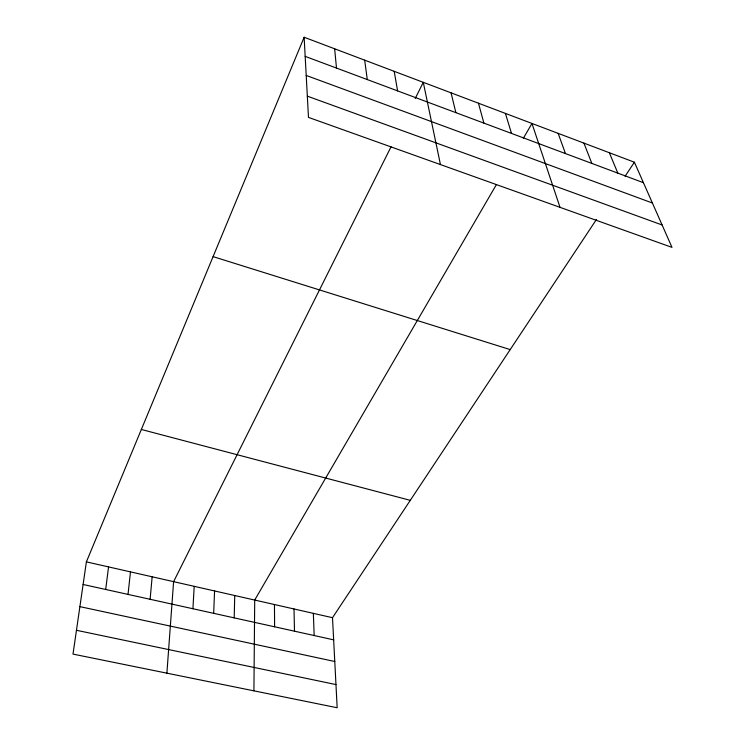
<?xml version="1.0" encoding="UTF-8"?>
<svg xmlns="http://www.w3.org/2000/svg" width="745" height="745" viewBox="0 0 745 745"><rect width="100%" height="100%" fill="white"/><g stroke="black" fill="none" stroke-linecap="round" stroke-linejoin="round"><path stroke-width="1.12" d="M253.924 690.848L254.706 600.051L496.31 184.751M234.2 617.866L234.74 595.525M213.675 613.331L214.579 590.953M192.927 608.749L194.203 586.334M166.889 673.173L173.604 581.668L391.05 146.793M150.118 599.287L152.157 576.798M128.028 594.408L130.477 571.881M105.697 589.472L108.556 566.908M304.137 37.25L308.477 117.384L671.999 247.387L634.395 162.214L304.137 37.25L86.392 561.879L73.001 654.101L337.168 707.75L332.503 617.698L596.484 219.412M415.226 98.452L423.281 82.332L440.444 164.58M523.353 138.272L531.967 123.456L560.017 207.333M625.092 176.258L634.395 162.214M76.456 630.289L335.967 684.581M79.892 606.635L334.775 661.504M83.105 584.48L333.658 639.843M86.392 561.879L332.503 617.698M141.345 429.474L410.29 500.342M213.089 256.625L510.204 349.601M307.331 96.152L662.109 224.981M306.204 75.441L652.406 203.013M305.171 56.378L643.438 182.693M609.345 152.734L617.838 173.138M583.931 143.115L591.856 163.434M558.145 133.355L565.474 153.582M505.408 113.408L511.508 133.429M478.448 103.201L483.905 123.121M451.07 92.846L455.865 112.653M394.207 71.334L397.588 90.881M364.668 60.149L367.285 79.566M334.645 48.797L336.489 68.065M313.356 613.359L314.176 635.541M294.005 608.972L294.499 631.192M274.458 604.54L274.607 626.796"/></g></svg>
